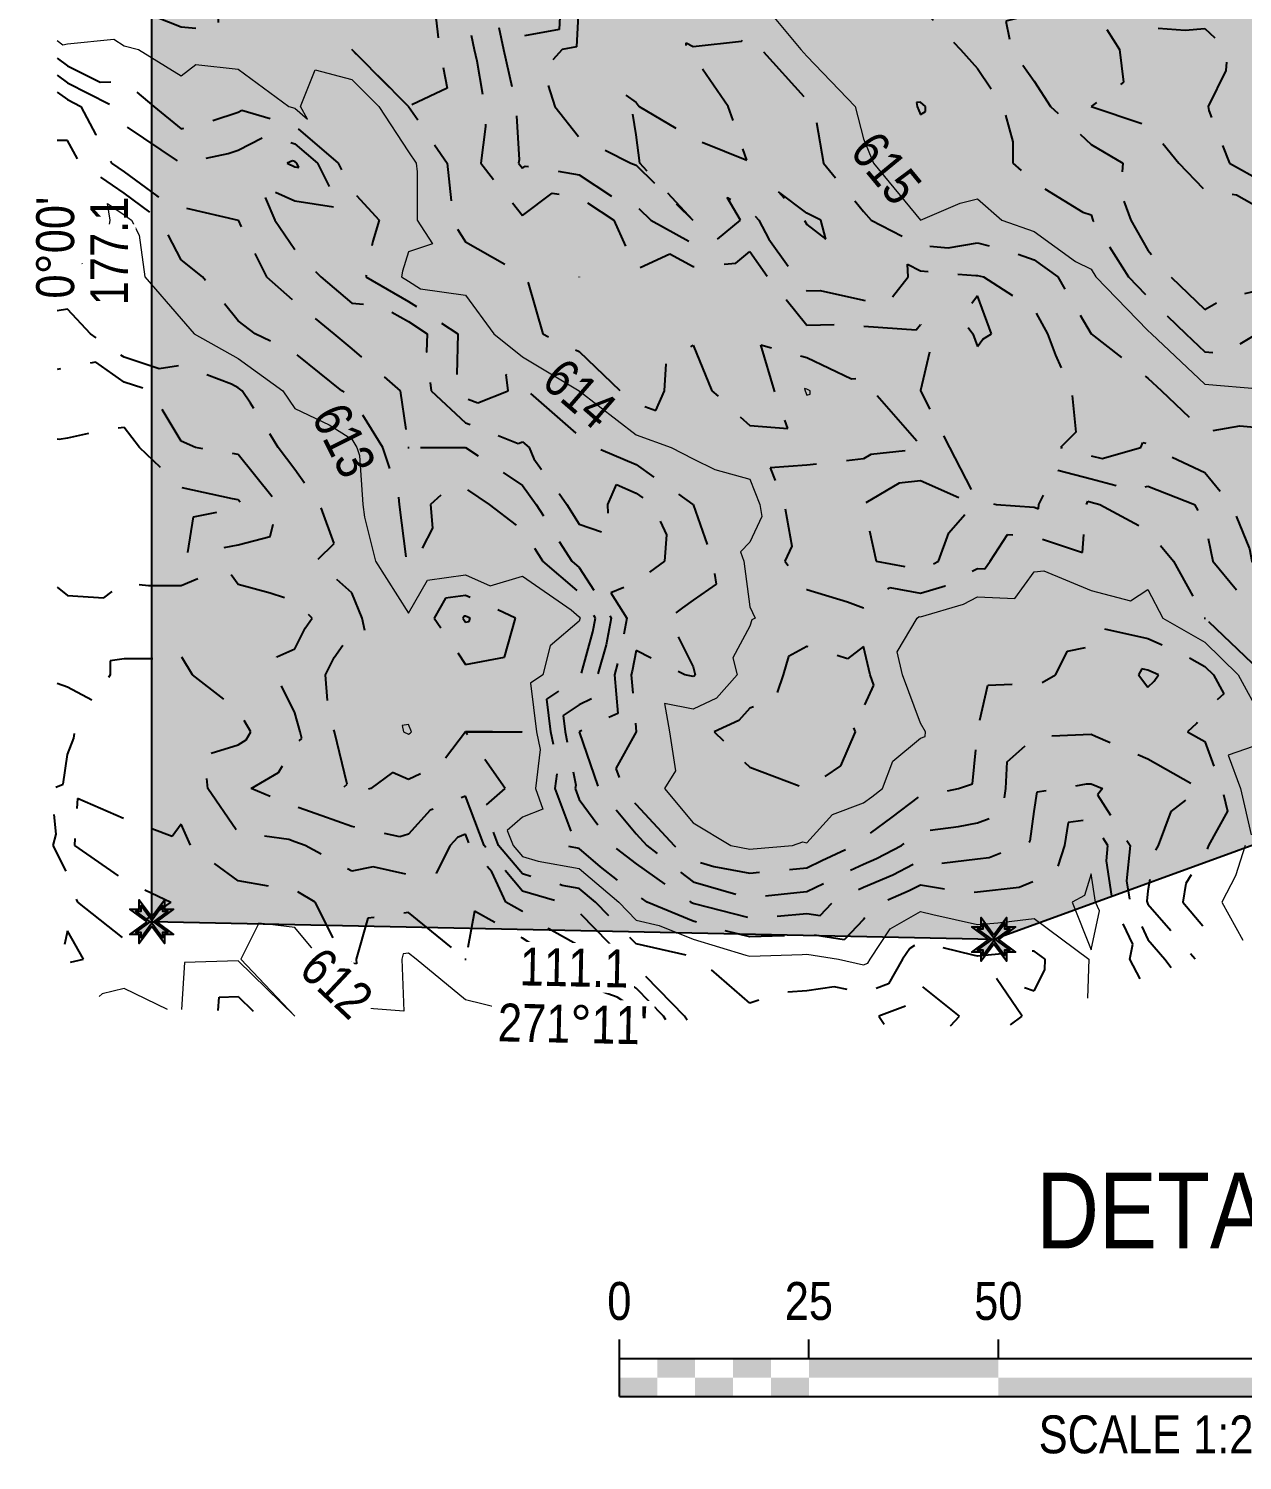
# Model space of a CAD drawing. Extents: x 402772 to 405140, y 6146205 to 6148369.
# Drawn here: x 404428.4 to 404748.5, y 6146317 to 6146694.8 of the extents above; entities that cross this region are included whole.
import ezdxf
from ezdxf.enums import TextEntityAlignment as Align

# ---------------------------------------------------------------- set-up
doc = ezdxf.new("R2010")
doc.units = 0
doc.header["$LTSCALE"] = 5
doc.linetypes.add('HIDDEN2', pattern=[4.7625, 3.175, -1.5875])
for name, color, linetype in [('C3D Contour Labels', 250, 'Continuous'), ('C3D Minor Contours', 252, 'Continuous'), ('Contour_Line_Intermediate', 254, 'Continuous'), ('DETAIL-T', 7, 'Continuous'), ('L-BD', 7, 'Continuous'), ('L-MON', 1, 'Continuous'), ('P-PROPOSED', 10, 'Continuous'), ('P-PROPOSED-H', 21, 'Continuous')]:
    doc.layers.add(name, color=color, linetype=linetype)
doc.styles.add('80', font='ARIALN.TTF', dxfattribs={"height": 10})
doc.styles.add('80CG', font='ARIALN.TTF', dxfattribs={"height": 10})
doc.styles.add('80L', font='ARIALN.TTF', dxfattribs={"height": 10})
doc.styles.get("Standard").update_dxf_attribs({"font": 'ARIALN.TTF'})

# ---------------------------------------------------------------- blocks, each defined once
blk = doc.blocks.new('TEMP')
h = blk.add_hatch(color=255)
h.dxf.hatch_style = 1
h.paths.add_polyline_path([(0, 0.251), (-0.666, 1.152), (-0.666, 0.666), (-1.152, 0.666), (-0.251, 0), (-1.152, -0.666), (-0.666, -0.666), (-0.666, -1.152), (0, -0.251), (0.666, -1.152), (0.666, -0.666), (1.152, -0.666), (0.251, 0), (1.152, 0.666), (0.666, 0.666), (0.666, 1.152)])
h.paths.add_polyline_path([(0.566, 0.849), (0.566, 0.566), (0.849, 0.566), (0.083, 0), (0.849, -0.566), (0.566, -0.566), (0.566, -0.849), (0, -0.083), (-0.566, -0.849), (-0.566, -0.566), (-0.849, -0.566), (-0.083, 0), (-0.849, 0.566), (-0.566, 0.566), (-0.566, 0.849), (0, 0.083)], flags=16)
h = blk.add_hatch(color=1)
h.dxf.hatch_style = 1
h.paths.add_polyline_path([(0, 0.083), (-0.566, 0.849), (-0.566, 0.566), (-0.849, 0.566), (-0.083, 0), (-0.849, -0.566), (-0.566, -0.566), (-0.566, -0.849), (0, -0.083), (0.566, -0.849), (0.566, -0.566), (0.849, -0.566), (0.083, 0), (0.849, 0.566), (0.566, 0.566), (0.566, 0.849)])
at = {"color": 1}
for p, q in [((-0.083, 0), (0.083, 0)), ((0, 0.083), (0, -0.083))]:
    blk.add_line(p, q, dxfattribs=at)
at = {"color": 255, "flags": 128}
blk.add_lwpolyline([(-0.251, 0), (-1.152, 0.666), (-0.666, 0.666), (-0.666, 1.152), (0, 0.251), (0.666, 1.152), (0.666, 0.666), (1.152, 0.666), (0.251, 0), (1.152, -0.666), (0.666, -0.666), (0.666, -1.152), (0, -0.251), (-0.666, -1.152), (-0.666, -0.666), (-1.152, -0.666)], close=True, dxfattribs=at)
at = {"color": 1, "flags": 128}
blk.add_lwpolyline([(-0.083, 0), (-0.849, 0.566), (-0.566, 0.566), (-0.566, 0.849), (0, 0.083), (0.566, 0.849), (0.566, 0.566), (0.849, 0.566), (0.083, 0), (0.849, -0.566), (0.566, -0.566), (0.566, -0.849), (0, -0.083), (-0.566, -0.849), (-0.566, -0.566), (-0.849, -0.566)], close=True, dxfattribs=at)
blk = doc.blocks.new('1')
at = {"color": 0}
for p, q in [((-219.62, -10.31), (-219.62, 4.69)), ((-169.62, -0.31), (-169.62, 4.69)), ((-119.62, -0.31), (-119.62, 4.69)), ((-19.62, -0.31), (-19.62, 4.69)), ((80.62, -10.31), (80.62, 4.69)), ((-219.62, -0.31), (80.62, -0.31)), ((-219.62, -10.31), (80.62, -10.31))]:
    blk.add_line(p, q, dxfattribs=at)
for points in [[(-209.62, -0.31), (-199.62, -0.31), (-209.62, -5.31), (-199.62, -5.31)], [(-189.62, -0.31), (-179.62, -0.31), (-189.62, -5.31), (-179.62, -5.31)], [(-169.62, -0.31), (-119.62, -0.31), (-169.62, -5.31), (-119.62, -5.31)], [(-19.62, -0.31), (80.62, -0.31), (-19.62, -5.31), (80.62, -5.31)], [(-219.62, -5.31), (-209.62, -5.31), (-219.62, -10.31), (-209.62, -10.31)], [(-199.62, -5.31), (-189.62, -5.31), (-199.62, -10.31), (-189.62, -10.31)], [(-179.62, -5.31), (-169.62, -5.31), (-179.62, -10.31), (-169.62, -10.31)], [(-119.62, -5.31), (-19.62, -5.31), (-119.62, -10.31), (-19.62, -10.31)]]:
    blk.add_solid(points, dxfattribs=at)
at = {"color": 0, "style": '80'}
blk.add_text('metres', height=10, dxfattribs=at).set_placement((92.62, 9.69), align=Align.CENTER)
at = {"color": 0, "char_height": 10, "attachment_point": 2, "style": '80'}
for s, insert in [('0', (-219.62, 19.9)), ('25', (-169.62, 19.9)), ('50', (-119.62, 19.9)), ('100', (-19.62, 19.9))]:
    blk.add_mtext(s, dxfattribs=dict(at, insert=insert))
at = {"color": 0, "char_height": 10, "style": '80'}
for s, insert, width, attachment_point in [('150', (67.08, 19.91), 18.6471, 3), ('SCALE 1:2,500', (-69.5, -15.31), 78.5038, 2)]:
    blk.add_mtext(s, dxfattribs=dict(at, insert=insert, width=width, attachment_point=attachment_point))

msp = doc.modelspace()

# ---------------------------------------------------------------- hatches: boundary and pattern name
at = {"layer": 'P-PROPOSED-H'}
h = msp.add_hatch(color=256, dxfattribs=at)
h.dxf.hatch_style = 1
h.paths.add_polyline_path([(404703.119, 6146910.116), (404746.345, 6146834.163), (404895.615, 6146629.799), (404937.995, 6146547.314), (404682.896, 6146454.483), (404460.831, 6146459.151), (404460.836, 6146813.127), (404497.822, 6146813.126)])

# ---------------------------------------------------------------- linework, layer by layer
at = {"layer": 'C3D Minor Contours', "color": 9, "linetype": 'Continuous', "lineweight": 15, "true_color": 0xbfbfbf, "flags": 128}
for points, elevation in [([(404624.578, 6146698.275), (404632.025, 6146689.275), (404633.578, 6146687.543), (404646.357, 6146674.275), (404648.578, 6146665.709), (404651.227, 6146659.275), (404663.578, 6146644.275), (404674.079, 6146648.775), (404678.578, 6146649.901), (404685.006, 6146644.275), (404693.578, 6146641.275), (404704.485, 6146633.368), (404708.578, 6146631.322), (404709.865, 6146629.275), (404723.578, 6146615.158), (404724.488, 6146614.275), (404738.578, 6146600.989), (404753.109, 6146599.744)], 1230), ([(404435.844, 6146691.718), (404437.327, 6146690.526), (404438.578, 6146690.776), (404450.85, 6146692.004), (404453.578, 6146690.31), (404457.331, 6146689.275), (404468.578, 6146682.353), (404472.492, 6146685.362), (404483.578, 6146684.081), (404496.998, 6146674.275), (404498.578, 6146673.806), (404501.914, 6146670.939), (404500.08, 6146674.275), (404503.935, 6146683.919), (404513.578, 6146681.38), (404520.683, 6146674.275), (404528.578, 6146662.274), (404530.605, 6146659.275), (404530.85, 6146657.003), (404530.85, 6146644.275), (404534.827, 6146638.026), (404528.578, 6146635.941), (404527, 6146630.853), (404526.704, 6146629.275), (404528.578, 6146628.204), (404531.735, 6146626.119), (404543.578, 6146624.503), (404551.078, 6146614.275), (404558.578, 6146608.193), (404573.578, 6146599.275), (404588.578, 6146587.609), (404597.811, 6146584.275), (404603.578, 6146581.276), (404609.346, 6146578.507), (404618.578, 6146575.943), (404621.188, 6146569.275), (404621.737, 6146566.117), (404618.578, 6146559.273), (404616.08, 6146556.774), (404616.958, 6146554.275), (404618.578, 6146542.279), (404619.944, 6146539.275), (404619.063, 6146538.791), (404618.578, 6146537.13), (404614.079, 6146528.775), (404615.245, 6146524.275), (404609.755, 6146518.098), (404603.578, 6146515.275), (404596.078, 6146516.775), (404597.402, 6146509.275), (404598.922, 6146498.931), (404596.078, 6146494.275), (404603.578, 6146485.274), (404613.575, 6146479.275), (404618.578, 6146478.317), (404619.445, 6146478.409), (404629.828, 6146479.275), (404632.578, 6146480.276), (404633.578, 6146479.99), (404640.397, 6146487.457), (404648.578, 6146490.524), (404650.722, 6146492.132), (404653.58, 6146494.275), (404656.306, 6146501.548), (404663.578, 6146507.607), (404664.83, 6146508.024), (404664.943, 6146509.275), (404663.578, 6146511.585), (404658.864, 6146524.275), (404657.467, 6146530.386), (404662.695, 6146539.275), (404663.193, 6146539.66), (404663.578, 6146539.588), (404674.949, 6146542.905), (404678.578, 6146544.901), (404688.447, 6146544.407), (404693.578, 6146551.46), (404696.08, 6146551.773), (404708.578, 6146546.534), (404719.012, 6146543.841), (404723.578, 6146546.775), (404727.467, 6146539.275), (404738.578, 6146532.892), (404747.383, 6146524.275), (404753.578, 6146512.875)], 1228), ([(404435.843, 6146633.296), (404438.578, 6146631.777), (404448.361, 6146634.493), (404449.83, 6146644.275), (404449.167, 6146648.686), (404453.578, 6146645.69), (404455.501, 6146644.275), (404457.525, 6146640.329), (404459.033, 6146629.275), (404468.578, 6146618.221), (404471.987, 6146614.275), (404483.578, 6146607.736), (404495.364, 6146599.275), (404498.578, 6146594.538), (404507.58, 6146590.273), (404513.578, 6146586.496), (404514.941, 6146584.275), (404515.646, 6146582.207), (404516.482, 6146569.275), (404516.911, 6146565.942), (404519.829, 6146554.275), (404528.578, 6146540.58), (404533.579, 6146549.275), (404543.578, 6146550.729), (404550.079, 6146547.775), (404558.578, 6146550.362), (404571.434, 6146541.42), (404573.578, 6146539.601), (404573.784, 6146539.275), (404573.751, 6146539.102), (404573.578, 6146538.485), (404565.864, 6146531.99), (404563.935, 6146524.275), (404560.721, 6146522.133), (404562.329, 6146509.275), (404563.266, 6146504.587), (404562, 6146494.275), (404563.995, 6146488.858), (404558.578, 6146486.775), (404554.599, 6146483.255), (404556.11, 6146479.275), (404558.578, 6146476.321), (404562.727, 6146475.126), (404573.578, 6146473.223), (404583.986, 6146464.275), (404588.578, 6146459.587), (404594.661, 6146458.193), (404603.578, 6146454.513), (404617.555, 6146450.299), (404618.578, 6146450.039), (404632.349, 6146450.504), (404633.578, 6146450.614), (404641.913, 6146449.275), (404648.578, 6146447.776), (404649.669, 6146448.185), (404650.292, 6146449.275), (404655.561, 6146457.292), (404663.578, 6146461.843), (404666.793, 6146461.061), (404678.578, 6146458.441), (404683.963, 6146458.89), (404693.578, 6146459.99), (404708.001, 6146449.275), (404707.606, 6146439.008)], 1226), ([(404753.578, 6146506.172), (404744.732, 6146503.122), (404748.014, 6146494.275), (404750.765, 6146482.088)], 1228), ([(404749.222, 6146479.275), (404746.627, 6146471.227), (404743.023, 6146464.275), (404748.581, 6146454.273)], 1228), ([(404561.634, 6146434.013), (404561.582, 6146434.275), (404558.578, 6146437.279), (404557.863, 6146434.99), (404543.578, 6146438.561), (404530.536, 6146449.275), (404528.578, 6146450.884), (404527.171, 6146450.683), (404526.777, 6146449.275), (404527.327, 6146435.526), (404513.578, 6146436.582), (404505.53, 6146449.275), (404498.578, 6146457.657), (404489.078, 6146458.776), (404484.329, 6146449.275), (404498.578, 6146434.275), (404483.578, 6146448.806), (404469.488, 6146448.365), (404468.687, 6146435.95)], 1224), ([(404464.948, 6146436.028), (404453.578, 6146441.516), (404447.744, 6146440.109), (404446.997, 6146439.44)], 1224)]:
    msp.add_lwpolyline(points, dxfattribs=dict(at, elevation=elevation))
for points, elevation in [([(404634.462, 6146599.275), (404633.578, 6146599.692), (404633.001, 6146599.853), (404633.173, 6146599.275), (404633.578, 6146598.12), (404634.517, 6146598.337), (404634.462, 6146599.275)], 1228), ([(404529.293, 6146509.275), (404528.578, 6146511.152), (404526.911, 6146510.943), (404527.213, 6146509.275), (404528.578, 6146508.674), (404528.984, 6146508.869), (404529.293, 6146509.275)], 1226), ([(404709.715, 6146464.275), (404708.578, 6146471.775), (404706.793, 6146466.06), (404703.578, 6146464.275), (404708.578, 6146451.778), (404710.784, 6146462.07), (404709.715, 6146464.275)], 1226)]:
    msp.add_lwpolyline(points, close=True, dxfattribs=dict(at, elevation=elevation))
at = {"layer": 'Contour_Line_Intermediate', "color": 254, "linetype": 'HIDDEN2', "true_color": 0xd9d9d9, "flags": 128}
for points, elevation in [([(404556.852, 6146864.231), (404558.578, 6146862.959), (404567.745, 6146863.442), (404573.578, 6146858.773), (404574.732, 6146855.428), (404588.578, 6146857.003), (404590.158, 6146855.855), (404591.822, 6146854.275), (404591.913, 6146850.941), (404588.578, 6146848.273), (404576.577, 6146851.276), (404579.106, 6146839.275), (404588.578, 6146835.446), (404598.484, 6146824.275), (404597.63, 6146815.224), (404594.953, 6146809.275), (404603.578, 6146795.473), (404606.302, 6146794.275), (404618.578, 6146780.778), (404619.33, 6146779.275), (404633.578, 6146769.447), (404646.534, 6146766.319), (404648.578, 6146765.524), (404652.038, 6146764.275), (404657.575, 6146755.279), (404661.27, 6146749.275), (404663.578, 6146748.164), (404664.516, 6146748.337), (404678.578, 6146747.133), (404682.743, 6146745.11), (404689.296, 6146749.275), (404678.578, 6146756.091), (404672.954, 6146764.275), (404675.475, 6146767.379), (404678.578, 6146767.49), (404681.579, 6146764.275), (404693.578, 6146750.427), (404694.515, 6146749.275), (404696.075, 6146746.779), (404702.056, 6146734.275), (404702.056, 6146725.797), (404703.022, 6146719.275), (404708.578, 6146713.917), (404715.876, 6146704.275), (404723.578, 6146695.082), (404733.406, 6146694.447), (404738.578, 6146694.831), (404744.578, 6146689.275), (404744.134, 6146683.719), (404739.414, 6146674.275), (404739.652, 6146673.201), (404745.1, 6146659.275), (404753.578, 6146654.519), (404765.049, 6146647.804), (404768.578, 6146646.04), (404775.836, 6146652.018), (404774.203, 6146659.275), (404775.151, 6146667.702), (404782.848, 6146674.275), (404782.897, 6146674.956), (404783.578, 6146675.131), (404793.284, 6146679.569), (404798.578, 6146682.216), (404806.293, 6146674.275), (404808.963, 6146663.891), (404811.225, 6146659.275), (404813.578, 6146644.277), (404813.579, 6146644.275), (404813.583, 6146644.271), (404823.96, 6146629.275), (404817.669, 6146625.185), (404819.106, 6146614.275), (404828.578, 6146599.876), (404841.436, 6146601.418), (404843.578, 6146605.275), (404853.576, 6146599.275), (404858.578, 6146598.392), (404859.461, 6146598.392), (404859.105, 6146599.275), (404858.846, 6146614.007), (404859.368, 6146614.275), (404858.578, 6146619.279), (404853.574, 6146619.279), (404843.578, 6146625.529), (404838.586, 6146629.275), (404842.469, 6146630.385), (404843.578, 6146631.416), (404856.438, 6146631.416), (404858.578, 6146639.271), (404860.156, 6146629.275), (404873.578, 6146621.99), (404879.121, 6146623.732), (404888.578, 6146627.868), (404894.883, 6146620.579), (404903.578, 6146620.579), (404908.949, 6146614.275), (404909.62, 6146608.233), (404907.061, 6146599.275), (404910.303, 6146592.551), (404911.519, 6146584.275), (404918.578, 6146580.582), (404923.477, 6146579.377), (404933.578, 6146577.01), (404945.652, 6146569.275), (404948.578, 6146555.945), (404949.652, 6146554.275), (404950.248, 6146552.605), (404959.293, 6146539.275), (404959.269, 6146538.595)], 1231.6), ([(404545.997, 6146859.103), (404545.852, 6146856.548), (404548.936, 6146854.275), (404552.954, 6146844.9), (404549.575, 6146839.275), (404558.578, 6146830.271), (404562.329, 6146835.524), (404573.578, 6146830.412), (404580.542, 6146832.311), (404588.578, 6146829.062), (404592.824, 6146824.275), (404592.457, 6146820.396), (404588.578, 6146811.776), (404584.828, 6146813.026), (404586.621, 6146809.275), (404586.077, 6146796.776), (404573.578, 6146795.639), (404561.079, 6146809.275), (404558.578, 6146819.279), (404553.121, 6146814.732), (404553.576, 6146809.275), (404558.578, 6146807.052), (404572.379, 6146794.275), (404573.578, 6146792.847), (404575.453, 6146792.4), (404588.578, 6146790.94), (404600.586, 6146782.268), (404603.578, 6146780.062), (404604.327, 6146779.275), (404608.57, 6146774.283), (404603.578, 6146771.78), (404602.58, 6146765.274), (404601.439, 6146764.275), (404594.204, 6146758.649), (404596.078, 6146749.275), (404603.578, 6146744.436), (404607.526, 6146745.327), (404611.913, 6146749.275), (404605.243, 6146762.61), (404618.578, 6146761.275), (404622.864, 6146749.275), (404633.578, 6146737.276), (404639.83, 6146734.275), (404648.578, 6146723.775), (404660.247, 6146722.607), (404657.327, 6146734.275), (404658.22, 6146739.633), (404663.578, 6146737.053), (404673.891, 6146738.962), (404678.578, 6146738.561), (404687.403, 6146734.275), (404690.116, 6146722.737), (404678.578, 6146726.38), (404668.936, 6146728.917), (404666.304, 6146719.275), (404678.578, 6146715.814), (404682.436, 6146715.418), (404693.578, 6146717.723), (404707.507, 6146704.275), (404708.578, 6146701.275), (404716.078, 6146689.275), (404717.151, 6146680.703), (404708.584, 6146674.275), (404723.578, 6146669.277), (404731.76, 6146659.275), (404738.578, 6146652.132), (404746.913, 6146650.94), (404753.578, 6146647.201), (404758.577, 6146644.275), (404768.578, 6146633.839), (404777.325, 6146629.275), (404783.578, 6146627.001), (404796.703, 6146614.275), (404798.578, 6146608.275), (404800.801, 6146612.052), (404813.578, 6146611.173), (404821.793, 6146599.275), (404828.578, 6146592.15), (404836.494, 6146591.359), (404843.578, 6146592.002), (404852.149, 6146590.704), (404858.578, 6146589.57), (404868.284, 6146589.57), (404864.368, 6146599.275), (404864.203, 6146608.65), (404873.578, 6146613.464), (404875.885, 6146611.968), (404876.305, 6146614.275), (404885.644, 6146617.21), (404888.578, 6146618.493), (404890.535, 6146616.231), (404903.578, 6146616.231), (404905.245, 6146614.275), (404905.453, 6146612.4), (404903.578, 6146605.837), (404897.746, 6146599.275), (404891.91, 6146587.607), (404896.076, 6146584.275), (404901.704, 6146582.4), (404903.578, 6146583.593), (404904.546, 6146583.308), (404918.578, 6146575.967), (404929.598, 6146573.255), (404933.578, 6146572.323), (404938.335, 6146569.275), (404939.673, 6146563.18), (404941.628, 6146554.275), (404948.578, 6146539.277), (404948.58, 6146539.275), (404948.58, 6146539.274), (404949.349, 6146527.322)], 1231.2), ([(404528.71, 6146850.936), (404533.193, 6146839.275), (404534.292, 6146833.562), (404537.483, 6146824.275), (404537.771, 6146815.083), (404528.578, 6146812.401), (404527.016, 6146810.838), (404525.452, 6146809.275), (404528.578, 6146798.559), (404531.578, 6146794.275), (404530.453, 6146792.4), (404537.579, 6146779.275), (404543.578, 6146770.526), (404550.819, 6146772.034), (404550.578, 6146779.275), (404548.577, 6146789.276), (404554.486, 6146794.275), (404555.578, 6146797.275), (404558.578, 6146795.942), (404560.379, 6146794.275), (404569.836, 6146783.017), (404572.698, 6146779.275), (404573.578, 6146778.395), (404581.579, 6146764.275), (404582.809, 6146755.044), (404573.578, 6146752.275), (404570.42, 6146752.433), (404572.641, 6146749.275), (404573.578, 6146747.911), (404588.213, 6146734.275), (404588.578, 6146733.278), (404593.57, 6146729.283), (404596.074, 6146734.275), (404602.217, 6146735.637), (404603.578, 6146734.758), (404615.421, 6146737.433), (404618.578, 6146740.274), (404623.796, 6146734.275), (404633.578, 6146721.776), (404635.829, 6146719.275), (404648.578, 6146713.608), (404656.306, 6146711.548), (404663.578, 6146711.334), (404673.221, 6146709.632), (404678.578, 6146708.122), (404691.008, 6146706.846), (404693.578, 6146707.377), (404696.792, 6146704.275), (404698.576, 6146699.277), (404693.578, 6146698.652), (404686.079, 6146696.775), (404687.578, 6146689.275), (404693.578, 6146680.941), (404697.864, 6146674.275), (404708.578, 6146664.276), (404716.913, 6146659.275), (404716.474, 6146651.379), (404719.079, 6146644.275), (404723.578, 6146636.334), (404729.577, 6146629.275), (404738.578, 6146620.703), (404744.034, 6146623.82), (404753.578, 6146625.941), (404765.244, 6146614.275), (404768.578, 6146611.371), (404776.081, 6146606.772), (404775.009, 6146614.275), (404777.865, 6146619.988), (404783.578, 6146617.911), (404787.328, 6146614.275), (404789.033, 6146608.82), (404788.077, 6146599.275), (404794.83, 6146588.024), (404796.273, 6146584.275), (404798.578, 6146582.276), (404799.435, 6146583.419), (404800.577, 6146584.275), (404806.356, 6146591.497), (404810.931, 6146599.275), (404811.912, 6146600.942), (404813.578, 6146600.827), (404814.65, 6146599.275), (404828.578, 6146584.65), (404832.325, 6146584.275), (404843.578, 6146582.824), (404849.201, 6146578.653), (404858.578, 6146575.047), (404860.606, 6146569.275), (404873.578, 6146560.219), (404884.245, 6146558.608), (404888.578, 6146564.537), (404891.794, 6146569.275), (404903.578, 6146576.775), (404914.223, 6146573.63), (404918.578, 6146571.352), (404927.018, 6146569.275), (404933.578, 6146557.609), (404934.31, 6146554.275), (404934.942, 6146552.912), (404933.578, 6146552.133), (404927.578, 6146545.275), (404929.487, 6146539.275), (404926.999, 6146530.855), (404925.426, 6146524.275), (404925.555, 6146518.321)], 1230.8), ([(404480.141, 6146836.118), (404483.578, 6146834.103), (404497.152, 6146824.275), (404498.578, 6146823.638), (404513.252, 6146809.275), (404513.578, 6146807.909), (404518.936, 6146794.275), (404528.578, 6146780.064), (404529.007, 6146779.275), (404529.942, 6146777.912), (404528.578, 6146771.784), (404527.952, 6146764.901), (404528.212, 6146764.275), (404528.578, 6146763.933), (404529.02, 6146763.833), (404543.578, 6146760.787), (404546.578, 6146761.275), (404558.578, 6146762.608), (404567.953, 6146749.275), (404573.578, 6146741.093), (404580.896, 6146734.275), (404585.116, 6146722.737), (404586.971, 6146719.275), (404588.578, 6146716.371), (404596.08, 6146711.774), (404603.578, 6146708.024), (404610.328, 6146712.525), (404618.578, 6146711.449), (404628.892, 6146704.275), (404633.578, 6146698.719), (404640.1, 6146697.754), (404641.911, 6146704.275), (404643.778, 6146709.075), (404648.578, 6146706.942), (404658.579, 6146704.275), (404663.578, 6146700.525), (404674.166, 6146689.275), (404678.578, 6146684.276), (404685.397, 6146674.275), (404687.954, 6146664.9), (404687.954, 6146659.275), (404693.578, 6146654.274), (404706.436, 6146646.417), (404708.578, 6146645.639), (404709.078, 6146644.275), (404709.732, 6146643.122), (404718.436, 6146629.275), (404723.578, 6146623.981), (404733.579, 6146614.275), (404738.578, 6146609.561), (404743.734, 6146609.119), (404752.329, 6146614.275), (404753.124, 6146614.729), (404753.578, 6146614.83), (404754.134, 6146614.275), (404768.578, 6146601.693), (404772.524, 6146599.275), (404773.935, 6146593.919), (404779.079, 6146584.275), (404781.179, 6146571.674), (404778.579, 6146569.275), (404783.578, 6146567.054), (404785.042, 6146567.812), (404798.578, 6146566.888), (404800.3, 6146567.553), (404803.83, 6146569.275), (404808.007, 6146574.847), (404813.578, 6146579.024), (404817.329, 6146580.524), (404828.578, 6146577.15), (404839.134, 6146573.719), (404843.578, 6146573.146), (404848.797, 6146569.275), (404858.576, 6146554.277), (404858.578, 6146554.275), (404858.578, 6146554.257), (404858.579, 6146554.275), (404858.597, 6146554.275), (404872.641, 6146555.213), (404873.578, 6146554.558), (404875.453, 6146554.275), (404888.578, 6146547.712), (404894.414, 6146554.275), (404900.245, 6146565.942), (404902.507, 6146569.275), (404903.578, 6146569.957), (404905.887, 6146569.275), (404911.085, 6146561.768), (404916.273, 6146554.275), (404918.578, 6146552.135), (404922.669, 6146539.275), (404921.736, 6146536.118), (404918.904, 6146524.275), (404918.912, 6146523.942), (404918.578, 6146523.698), (404908.161, 6146519.693), (404903.578, 6146513.963), (404902.198, 6146509.821)], 1230.4), ([(404443.045, 6146829.836), (404451.077, 6146824.275), (404453.578, 6146821.462), (404456.392, 6146821.462), (404468.578, 6146815.185), (404478.579, 6146814.275), (404483.578, 6146814.113), (404495.694, 6146812.16), (404498.578, 6146810.871), (404500.209, 6146809.275), (404500.721, 6146807.132), (404498.578, 6146806.391), (404488.417, 6146804.437), (404488.734, 6146794.275), (404498.578, 6146782.16), (404501.988, 6146779.275), (404513.578, 6146764.276), (404513.579, 6146764.275), (404528.578, 6146750.297), (404533.077, 6146749.275), (404543.578, 6146746.889), (404548.351, 6146744.502), (404558.576, 6146749.275), (404558.578, 6146749.275), (404558.578, 6146749.275), (404558.579, 6146749.275), (404558.579, 6146749.274), (404565.006, 6146734.275), (404573.578, 6146724.275), (404576.257, 6146719.275), (404579.578, 6146713.276), (404573.58, 6146704.275), (404573.58, 6146704.274), (404573.578, 6146704.269), (404572.886, 6146689.968), (404569.077, 6146689.275), (404564.106, 6146683.747), (404567.15, 6146674.275), (404573.578, 6146666.093), (404587.215, 6146659.275), (404588.578, 6146658.739), (404603.56, 6146644.293), (404589.578, 6146659.275), (404588.578, 6146666.766), (404587.422, 6146674.275), (404584.824, 6146678.03), (404588.578, 6146675.277), (404589.37, 6146674.275), (404603.578, 6146665.839), (404617.787, 6146660.066), (404612.888, 6146674.275), (404603.578, 6146687.777), (404601.706, 6146689.275), (404601.816, 6146691.037), (404603.578, 6146690.107), (404616.328, 6146691.525), (404618.578, 6146693.026), (404621.682, 6146689.275), (404633.578, 6146676.005), (404635.244, 6146674.275), (404635.827, 6146672.026), (404637.955, 6146659.275), (404648.578, 6146646.524), (404650.534, 6146644.275), (404663.578, 6146637.609), (404670.896, 6146636.958), (404678.578, 6146638.275), (404686.655, 6146636.198), (404693.578, 6146633.775), (404699.786, 6146629.275), (404708.578, 6146614.276), (404708.579, 6146614.275), (404723.578, 6146602.536), (404727.149, 6146599.275), (404738.578, 6146588.366), (404747.81, 6146590.043), (404753.578, 6146589.447), (404758.751, 6146584.275), (404757.15, 6146580.704), (404753.578, 6146570.639), (404751.436, 6146571.417), (404753.194, 6146569.275), (404753.578, 6146568.338), (404763.805, 6146554.275), (404766.813, 6146541.041), (404767.846, 6146539.275), (404768.578, 6146538.608), (404769.114, 6146538.739), (404769.546, 6146539.275), (404771.495, 6146551.358), (404783.578, 6146548.732), (404791.078, 6146546.776), (404798.578, 6146552.024), (404799.579, 6146553.275), (404801.226, 6146554.275), (404810.135, 6146557.718), (404813.578, 6146559.398), (404824.08, 6146554.275), (404828.578, 6146549.776), (404837.328, 6146539.275), (404843.578, 6146527.734), (404850.002, 6146524.275), (404852.575, 6146515.279), (404856.813, 6146509.275), (404858.578, 6146508.307), (404860.344, 6146507.51), (404860.158, 6146509.275), (404861.437, 6146521.416), (404873.578, 6146517.775), (404885.767, 6146512.086), (404888.578, 6146513.773), (404889.984, 6146510.68), (404889.515, 6146509.275), (404889.255, 6146505.112)], 1229.6), ([(404437.059, 6146820.495), (404438.578, 6146817.456), (404445.504, 6146809.275), (404453.578, 6146803.099), (404459.754, 6146803.099), (404468.578, 6146803.099), (404476.473, 6146794.275), (404472.632, 6146790.221), (404468.578, 6146788.506), (404459.347, 6146788.506), (404459.69, 6146779.275), (404461.078, 6146771.775), (404466.04, 6146764.275), (404468.578, 6146755.589), (404477.264, 6146755.589), (404483.578, 6146753.274), (404493.578, 6146754.275), (404498.578, 6146758.443), (404512.33, 6146749.275), (404513.578, 6146746.779), (404516.357, 6146734.275), (404528.578, 6146729.561), (404535.179, 6146727.675), (404537.04, 6146734.275), (404536.079, 6146741.775), (404543.578, 6146740.071), (404555.168, 6146734.275), (404558.578, 6146724.898), (404562.039, 6146719.275), (404560.535, 6146717.319), (404568.74, 6146704.275), (404568.27, 6146694.583), (404558.578, 6146692.82), (404552.289, 6146695.565), (404553.579, 6146689.275), (404556.578, 6146676.276), (404556.911, 6146674.275), (404557.696, 6146660.157), (404557.579, 6146659.275), (404558.578, 6146658.025), (404559.293, 6146658.561), (404573.578, 6146656.275), (404582.404, 6146650.45), (404588.578, 6146648.024), (404592.466, 6146644.275), (404603.578, 6146638.153), (404609.239, 6146638.615), (404616.078, 6146644.275), (404612.577, 6146650.277), (404618.578, 6146646.884), (404620.979, 6146644.275), (404623.579, 6146639.275), (404630.652, 6146629.275), (404633.578, 6146625.639), (404637.108, 6146625.746), (404648.578, 6146623.138), (404655.164, 6146622.689), (404660.317, 6146629.275), (404660.169, 6146632.685), (404663.578, 6146630.942), (404678.213, 6146629.64), (404678.578, 6146629.703), (404680.241, 6146629.275), (404693.578, 6146620.705), (404697.041, 6146614.275), (404699.204, 6146608.649), (404703.406, 6146599.275), (404704.541, 6146588.312), (404700.504, 6146584.275), (404708.578, 6146582.133), (404711.494, 6146581.359), (404721.707, 6146584.275), (404722.218, 6146585.635), (404723.578, 6146585.21), (404724.576, 6146584.275), (404738.578, 6146577.713), (404745.502, 6146569.275), (404750.317, 6146557.537), (404750.991, 6146554.275), (404753.578, 6146551.149), (404760.53, 6146539.275), (404768.578, 6146531.942), (404774.471, 6146533.382), (404779.224, 6146539.275), (404779.829, 6146543.025), (404783.578, 6146542.21), (404794.828, 6146539.275), (404798.578, 6146538.337), (404799.985, 6146537.869), (404800.379, 6146539.275), (404806.245, 6146546.608), (404813.578, 6146551.062), (404825.365, 6146539.275), (404828.578, 6146531.778), (404832.492, 6146524.275), (404836.76, 6146516.094), (404835.243, 6146509.275), (404843.578, 6146506.496), (404848.938, 6146503.916), (404858.578, 6146498.629), (404864.318, 6146496.037)], 1229.2), ([(404435.845, 6146776.698), (404438.578, 6146775.526), (404441.138, 6146776.715), (404453.578, 6146776.136), (404461.424, 6146764.275), (404464.665, 6146753.189), (404455.72, 6146749.275), (404456.078, 6146746.776), (404464.524, 6146734.275), (404468.578, 6146729.102), (404476.721, 6146719.275), (404483.578, 6146714.168), (404487.578, 6146715.275), (404489.432, 6146719.275), (404490.766, 6146727.087), (404497.954, 6146734.275), (404497.426, 6146735.427), (404498.578, 6146735.773), (404499.515, 6146734.275), (404513.578, 6146726.239), (404518.811, 6146729.043), (404528.578, 6146725.275), (404541.179, 6146721.675), (404543.578, 6146730.185), (404548.378, 6146719.275), (404558.578, 6146712.737), (404563.901, 6146704.275), (404563.655, 6146699.198), (404558.578, 6146698.275), (404544.827, 6146704.275), (404543.578, 6146707.273), (404542.579, 6146705.274), (404542.722, 6146704.275), (404543.578, 6146700.526), (404545.885, 6146689.275), (404546.577, 6146686.276), (404548.577, 6146674.275), (404548.872, 6146668.982), (404547.578, 6146659.275), (404558.578, 6146645.525), (404566.436, 6146651.418), (404573.578, 6146650.275), (404582.668, 6146644.275), (404588.578, 6146631.274), (404597.443, 6146635.411), (404603.578, 6146632.03), (404614.899, 6146632.954), (404618.578, 6146635.999), (404623.334, 6146629.275), (404633.578, 6146616.549), (404645.932, 6146616.921), (404648.578, 6146616.32), (404662.481, 6146615.373), (404663.578, 6146616.776), (404665.379, 6146614.275), (404666.391, 6146611.463), (404663.578, 6146599.287), (404663.572, 6146599.281), (404663.577, 6146599.275), (404663.578, 6146599.273), (404671.262, 6146584.275), (404678.578, 6146569.988), (404683.576, 6146569.275), (404693.578, 6146568.506), (404694.731, 6146568.122), (404694.827, 6146569.275), (404699.411, 6146578.442), (404708.578, 6146576.01), (404719.828, 6146573.025), (404723.578, 6146574.096), (404735.853, 6146569.275), (404738.578, 6146564.279), (404740.648, 6146554.275), (404750.586, 6146542.268), (404752.866, 6146539.275), (404753.578, 6146538.595), (404757.32, 6146535.533), (404768.578, 6146525.275), (404779.829, 6146528.025), (404783.578, 6146532.674), (404788.162, 6146534.691), (404798.578, 6146532.087), (404809.36, 6146528.494), (404812.379, 6146539.275), (404812.912, 6146539.942), (404813.578, 6146540.346), (404814.65, 6146539.275), (404815.453, 6146537.4), (404819.449, 6146524.275), (404818.979, 6146518.875), (404817.668, 6146509.275), (404828.578, 6146500.999), (404841.912, 6146495.941), (404843.578, 6146495.386), (404845.885, 6146494.275), (404844.65, 6146493.204), (404843.629, 6146488.508)], 1228.8), ([(404435.845, 6146765.213), (404437.641, 6146765.213), (404438.578, 6146764.811), (404448.456, 6146769.397), (404453.578, 6146769.159), (404456.809, 6146764.275), (404458.143, 6146759.71), (404453.578, 6146757.713), (404439.368, 6146763.486), (404440.079, 6146749.275), (404453.578, 6146738.475), (404456.416, 6146734.275), (404466.7, 6146721.154), (404467.977, 6146719.275), (404461.579, 6146711.275), (404453.578, 6146707.663), (404450.078, 6146707.775), (404447.743, 6146704.275), (404453.578, 6146700.654), (404458.579, 6146699.274), (404468.578, 6146695.276), (404478.423, 6146694.431), (404478.423, 6146704.275), (404469.831, 6146718.022), (404483.578, 6146707.785), (404492.579, 6146710.275), (404496.75, 6146719.275), (404497.017, 6146720.837), (404498.578, 6146722.399), (404504.826, 6146719.275), (404513.578, 6146714.502), (404518.83, 6146714.024), (404520.579, 6146719.275), (404525.787, 6146722.066), (404528.578, 6146720.989), (404534.578, 6146719.275), (404532.579, 6146715.275), (404534.15, 6146704.275), (404535.8, 6146697.054), (404536.803, 6146689.275), (404538.777, 6146679.077), (404528.578, 6146674.276), (404513.579, 6146689.275), (404513.578, 6146689.276), (404513.578, 6146689.276), (404513.577, 6146689.275), (404513.578, 6146689.275), (404528.578, 6146674.275), (404528.578, 6146674.274), (404538.713, 6146659.275), (404539.941, 6146647.913), (404539.941, 6146644.275), (404543.578, 6146638.559), (404556.913, 6146630.941), (404558.578, 6146630.064), (404559.292, 6146629.275), (404560.078, 6146627.775), (404563.935, 6146614.275), (404573.578, 6146609.621), (404584.292, 6146599.275), (404588.578, 6146595.941), (404593.797, 6146594.057), (404596.08, 6146599.275), (404596.518, 6146606.335), (404603.578, 6146611.279), (404608.579, 6146599.275), (404618.578, 6146590.046), (404628.578, 6146589.276), (404625.064, 6146599.275), (404621.463, 6146611.391), (404633.578, 6146608.026), (404645.418, 6146602.435), (404648.578, 6146602.61), (404651.08, 6146599.275), (404663.578, 6146584.989), (404663.944, 6146584.275), (404664.328, 6146583.525), (404663.578, 6146583.858), (404650.453, 6146582.401), (404648.578, 6146581.277), (404637.864, 6146579.99), (404633.578, 6146579.66), (404623.936, 6146578.917), (404627.709, 6146569.275), (404629.632, 6146558.222), (404627.81, 6146554.275), (404633.578, 6146546.776), (404644.29, 6146543.563), (404648.578, 6146542.004), (404655.501, 6146547.352), (404663.578, 6146545.838), (404670.11, 6146547.743), (404678.578, 6146552.4), (404680.552, 6146552.301), (404681.988, 6146554.275), (404686.496, 6146561.357), (404693.578, 6146560.813), (404706.269, 6146556.584), (404707.328, 6146569.275), (404707.745, 6146570.109), (404708.578, 6146569.888), (404710.887, 6146569.275), (404723.578, 6146562.4), (404730.303, 6146554.275), (404738.577, 6146539.276), (404738.578, 6146539.275), (404738.578, 6146539.275), (404738.597, 6146539.257), (404753.578, 6146524.957), (404754.412, 6146524.275), (404768.578, 6146516.775), (404781.999, 6146510.855), (404783.578, 6146513.026), (404785.246, 6146509.275), (404798.578, 6146500.999), (404810.008, 6146497.845), (404813.578, 6146498.22), (404819.826, 6146494.275), (404821.911, 6146485.943), (404821.911, 6146480.605)], 1228.4), ([(404435.844, 6146687.021), (404438.578, 6146685.021), (404447.214, 6146680.64), (404453.578, 6146680.839), (404461.357, 6146674.275), (404468.578, 6146668.367), (404473.454, 6146669.4), (404483.578, 6146672.774), (404484.579, 6146673.275), (404498.578, 6146669.118), (404510.033, 6146659.275), (404513.578, 6146652.054), (404520.82, 6146644.275), (404519.106, 6146638.748), (404517.33, 6146629.275), (404528.578, 6146622.847), (404541.552, 6146614.275), (404541.211, 6146601.643), (404541.486, 6146599.275), (404543.578, 6146597.319), (404546.792, 6146596.061), (404554.832, 6146599.275), (404554.296, 6146603.558), (404558.578, 6146600.085), (404559.94, 6146599.275), (404573.578, 6146587.275), (404577.991, 6146584.275), (404588.578, 6146579.775), (404603.577, 6146569.277), (404603.578, 6146569.276), (404603.58, 6146569.275), (404603.579, 6146569.274), (404608.849, 6146554.275), (404609.673, 6146548.181), (404603.578, 6146544.011), (404600.851, 6146542.002), (404597.152, 6146539.275), (404603.578, 6146526.422), (404604.135, 6146524.275), (404603.873, 6146523.98), (404603.578, 6146523.846), (404601.431, 6146524.275), (404588.578, 6146530.701), (404587.544, 6146525.309), (404587.255, 6146524.275), (404588.578, 6146509.278), (404588.579, 6146509.275), (404588.579, 6146509.274), (404588.578, 6146509.273), (404583.257, 6146499.596), (404585.068, 6146494.275), (404588.578, 6146490.045), (404598.578, 6146479.275), (404603.578, 6146475.313), (404609.105, 6146473.749), (404618.578, 6146471.934), (404625.214, 6146472.64), (404633.578, 6146473.338), (404637.537, 6146475.317), (404645.97, 6146479.275), (404647.215, 6146480.638), (404648.578, 6146481.15), (404656.079, 6146486.775), (404663.578, 6146492.399), (404665.246, 6146492.608), (404673.586, 6146494.275), (404677.33, 6146495.523), (404678.578, 6146509.275), (404678.576, 6146509.277), (404678.578, 6146509.28), (404681.307, 6146521.546), (404693.578, 6146522.131), (404695.625, 6146522.229), (404699.205, 6146524.275), (404702.328, 6146530.525), (404708.578, 6146531.777), (404711.256, 6146536.598), (404723.578, 6146533.858), (404733.327, 6146529.526), (404738.578, 6146526.51), (404740.862, 6146524.275), (404743.579, 6146519.274), (404738.578, 6146514.731), (404736.355, 6146511.499), (404733.96, 6146509.275), (404738.578, 6146506.665), (404743.176, 6146494.275), (404744.516, 6146488.338), (404739.545, 6146479.275), (404739.309, 6146478.544), (404738.578, 6146477.135), (404733.579, 6146469.275), (404732.773, 6146464.275), (404738.578, 6146457.353), (404742.454, 6146451.69)], 1227.6), ([(404435.844, 6146682.543), (404438.578, 6146680.544), (404450.932, 6146674.275), (404453.578, 6146669.277), (404468.572, 6146659.281), (404468.578, 6146659.276), (404480.954, 6146661.899), (404483.578, 6146662.774), (404491.245, 6146666.608), (404498.578, 6146664.431), (404504.578, 6146659.275), (404510.365, 6146647.488), (404498.578, 6146649.276), (404489.41, 6146653.444), (404493.255, 6146644.275), (404498.578, 6146636.417), (404505.397, 6146629.275), (404513.578, 6146622.352), (404521.077, 6146621.777), (404528.578, 6146617.49), (404533.444, 6146614.275), (404533.316, 6146609.538), (404534.509, 6146599.275), (404543.578, 6146590.797), (404557.508, 6146585.346), (404558.578, 6146585.774), (404560.342, 6146584.275), (404561.577, 6146581.277), (404570.335, 6146569.275), (404573.578, 6146564.058), (404581.58, 6146561.274), (404581.079, 6146569.275), (404583.362, 6146574.492), (404588.578, 6146572.275), (404592.864, 6146569.275), (404596.578, 6146561.275), (404596.078, 6146554.275), (404591.759, 6146551.094), (404588.578, 6146548.749), (404581.912, 6146545.941), (404586.113, 6146539.275), (404584.096, 6146528.758), (404582.843, 6146524.275), (404583.74, 6146514.114), (404573.58, 6146509.275), (404573.58, 6146509.274), (404578.685, 6146494.275), (404588.578, 6146482.352), (404591.435, 6146479.275), (404603.578, 6146469.653), (404616.999, 6146465.854), (404618.578, 6146465.552), (404630.983, 6146466.871), (404633.578, 6146467.087), (404641.704, 6146471.15), (404648.578, 6146474.377), (404652.007, 6146475.846), (404658.579, 6146479.275), (404661.436, 6146481.417), (404663.578, 6146483.024), (404673.578, 6146484.275), (404678.578, 6146485.275), (404685.164, 6146487.689), (404686.079, 6146494.275), (404686.473, 6146501.381), (404693.578, 6146507.776), (404694.828, 6146508.025), (404708.578, 6146508.624), (404709.73, 6146508.123), (404723.578, 6146502.101), (404737.426, 6146494.275), (404729.578, 6146488.275), (404726.305, 6146479.275), (404725.245, 6146477.608), (404723.578, 6146467.271), (404723.311, 6146464.543), (404723.351, 6146464.275), (404723.578, 6146463.807), (404736.068, 6146449.366)], 1227.2), ([(404435.844, 6146678.066), (404438.578, 6146676.066), (404442.108, 6146674.275), (404446.079, 6146666.775), (404450.246, 6146659.275), (404453.578, 6146657.011), (404462.151, 6146650.703), (404468.578, 6146647.736), (404483.572, 6146644.275), (404483.578, 6146644.271), (404491.079, 6146629.275), (404498.578, 6146622.753), (404508.84, 6146614.275), (404513.578, 6146610.361), (404526.329, 6146599.275), (404528.576, 6146584.277), (404528.578, 6146584.275), (404528.578, 6146584.273), (404528.58, 6146584.274), (404543.578, 6146584.274), (404543.582, 6146584.271), (404558.578, 6146574.275), (404562.227, 6146569.275), (404568.22, 6146559.633), (404571.655, 6146554.275), (404573.578, 6146552.644), (404582.003, 6146539.275), (404580.648, 6146532.206), (404578.432, 6146524.275), (404578.901, 6146518.952), (404573.578, 6146516.417), (404569.293, 6146513.561), (404569.829, 6146509.275), (404572.641, 6146495.213), (404572.526, 6146494.275), (404573.578, 6146491.418), (404582.371, 6146479.275), (404588.578, 6146474.409), (404603.003, 6146464.275), (404603.578, 6146464.038), (404603.918, 6146463.935), (404618.578, 6146460.208), (404622.513, 6146460.341), (404633.578, 6146461.328), (404637.089, 6146460.764), (404640.454, 6146464.275), (404645.87, 6146466.983), (404648.578, 6146468.254), (404656.293, 6146471.561), (404663.578, 6146475.362), (404668.316, 6146474.538), (404678.578, 6146475.746), (404681.735, 6146476.118), (404689.486, 6146479.275), (404692.481, 6146480.373), (404693.578, 6146488.279), (404694.389, 6146493.465), (404701.076, 6146494.275), (404707.329, 6146495.525), (404708.578, 6146495.579), (404711.578, 6146494.275), (404710.245, 6146492.609), (404718.873, 6146479.275), (404717.954, 6146469.9), (404718.806, 6146464.275), (404723.578, 6146454.432), (404728.039, 6146449.275), (404729.671, 6146447.038)], 1226.8), ([(404721.541, 6146444.079), (404718.758, 6146449.275), (404719.608, 6146453.245), (404714.26, 6146464.275), (404712.597, 6146475.257), (404712.99, 6146479.275), (404708.578, 6146486.093), (404702.497, 6146485.357), (404701.547, 6146479.275), (404699.65, 6146473.204), (404693.578, 6146469.832), (404689.63, 6146468.223), (404678.578, 6146466.922), (404676.211, 6146466.643), (404663.578, 6146468.84), (404660.578, 6146467.275), (404653.579, 6146464.275), (404650.389, 6146462.464), (404648.578, 6146459.709), (404643.472, 6146454.382), (404633.578, 6146455.971), (404627.431, 6146455.422), (404618.578, 6146455.123), (404610.737, 6146457.117), (404603.578, 6146459.275), (404591.462, 6146464.275), (404588.578, 6146466.301), (404579.203, 6146473.651), (404573.578, 6146478.486), (404569.08, 6146479.275), (404572.329, 6146480.524), (404567.263, 6146494.275), (404567.953, 6146499.9), (404566.079, 6146509.275), (404565.007, 6146517.847), (404573.578, 6146523.561), (404574.062, 6146523.791), (404574.02, 6146524.275), (404577.199, 6146535.654), (404577.894, 6146539.275), (404573.578, 6146546.123), (404563.963, 6146554.275), (404558.578, 6146562.675), (404549.894, 6146569.275), (404543.578, 6146573.561), (404539.293, 6146573.561), (404534.347, 6146569.275), (404534.829, 6146563.025), (404530.457, 6146554.275), (404528.817, 6146554.036), (404528.578, 6146553.622), (404528.161, 6146554.275), (404528.022, 6146554.832), (404526.159, 6146569.275), (404525.992, 6146571.861), (404521.759, 6146584.275), (404513.578, 6146597.609), (404510.933, 6146599.275), (404498.578, 6146609.274), (404488.079, 6146614.275), (404483.578, 6146617.738), (404474.203, 6146629.275), (404468.578, 6146633.774), (404463.193, 6146644.275), (404453.578, 6146651.351), (404441.912, 6146659.275), (404438.578, 6146665.275), (404435.844, 6146665.275)], 1226.4), ([(404687.322, 6146431.921), (404690.418, 6146434.275), (404683.571, 6146444.282), (404693.578, 6146440.944), (404696.356, 6146446.498), (404696.463, 6146449.275), (404693.578, 6146451.418), (404691.655, 6146451.198), (404678.578, 6146450.107), (404677.508, 6146450.345), (404663.578, 6146453.734), (404660.734, 6146452.12), (404658.864, 6146449.275), (404655.123, 6146442.73), (404648.578, 6146440.275), (404640.837, 6146442.016), (404633.578, 6146440.942), (404627.371, 6146440.483), (404618.578, 6146437.685), (404605.156, 6146449.275), (404603.578, 6146449.751), (404602.769, 6146450.085), (404588.578, 6146453.338), (404577.864, 6146464.275), (404573.578, 6146467.96), (404569.11, 6146468.744), (404558.578, 6146471.775), (404552.312, 6146479.275), (404548.476, 6146489.377), (404554.013, 6146494.275), (404543.581, 6146509.272), (404558.578, 6146509.272), (404558.579, 6146509.275), (404558.579, 6146509.275), (404558.578, 6146509.277), (404558.575, 6146509.279), (404543.578, 6146509.279), (404543.577, 6146509.276), (404543.578, 6146509.275), (404537.092, 6146500.761), (404528.578, 6146496.674), (404524.294, 6146498.559), (404518.58, 6146494.275), (404514.733, 6146493.121), (404513.578, 6146493.366), (404511.077, 6146494.275), (404512.378, 6146495.476), (404509.032, 6146509.275), (404507.328, 6146515.525), (404506.657, 6146524.275), (404508.963, 6146528.89), (404513.578, 6146535.525), (404517.107, 6146535.746), (404516.305, 6146539.275), (404513.578, 6146545.943), (404504.203, 6146554.275), (404508.892, 6146558.961), (404505.178, 6146569.275), (404498.578, 6146578.442), (404494.204, 6146584.275), (404486.908, 6146595.945), (404484.648, 6146599.275), (404483.578, 6146600.043), (404481.816, 6146601.037), (404468.578, 6146605.942), (404462.772, 6146605.082), (404453.578, 6146608.079), (404444.673, 6146614.275), (404438.578, 6146620.776), (404435.843, 6146620.32)], 1225.6), ([(404602.01, 6146433.172), (404601.356, 6146434.275), (404588.578, 6146447.294), (404585.579, 6146449.275), (404573.578, 6146461.629), (404568.844, 6146464.275), (404558.578, 6146467.23), (404548.515, 6146479.275), (404543.578, 6146492.274), (404534.293, 6146488.56), (404528.578, 6146482.275), (404526.271, 6146481.583), (404513.578, 6146484.275), (404505.721, 6146487.132), (404498.578, 6146489.587), (404487.039, 6146494.275), (404494.293, 6146498.561), (404498.578, 6146505.815), (404500.378, 6146507.476), (404499.942, 6146509.275), (404498.578, 6146514.276), (404493.58, 6146524.275), (404493.844, 6146529.01), (404498.578, 6146531.198), (404501.27, 6146536.584), (404503.142, 6146539.275), (404498.578, 6146543.648), (404492.018, 6146545.836), (404483.578, 6146548.139), (404479.36, 6146554.275), (404479.93, 6146557.924), (404483.578, 6146558.63), (404492.039, 6146560.814), (404494.223, 6146569.275), (404483.578, 6146582.475), (404472.32, 6146584.275), (404468.578, 6146585.938), (404460.577, 6146599.275), (404453.578, 6146601.557), (404446.079, 6146606.774), (404438.578, 6146605.527), (404435.843, 6146604.842)], 1225.2), ([(404435.842, 6146547.465), (404438.578, 6146545.276), (404448.22, 6146544.633), (404453.578, 6146548.65), (404460.007, 6146547.846), (404468.578, 6146547.846), (404473.08, 6146549.773), (404469.985, 6146554.275), (404471.821, 6146566.032), (404483.578, 6146568.308), (404484.347, 6146568.506), (404484.546, 6146569.275), (404483.578, 6146570.475), (404482.15, 6146570.703), (404468.578, 6146573.719), (404457.616, 6146584.275), (404453.578, 6146589.523), (404448.806, 6146589.047), (404438.578, 6146586.776), (404436.435, 6146586.418), (404435.843, 6146586.492)], 1224.8), ([(404596.385, 6146433.289), (404595.8, 6146434.275), (404588.578, 6146441.634), (404577.007, 6146449.275), (404573.578, 6146452.805), (404565.577, 6146457.276), (404558.578, 6146461.834), (404554.205, 6146464.275), (404550.501, 6146472.352), (404544.717, 6146479.275), (404543.578, 6146482.274), (404541.436, 6146481.417), (404539.489, 6146479.275), (404535.851, 6146472.003), (404528.578, 6146471.533), (404519.203, 6146473.65), (404513.578, 6146472.526), (404501.305, 6146479.275), (404498.578, 6146480.212), (404497, 6146480.854), (404483.578, 6146482.685), (404475.609, 6146494.275), (404474.784, 6146503.069), (404483.578, 6146505.865), (404485.722, 6146507.131), (404486.989, 6146509.275), (404483.578, 6146515.047), (404471.578, 6146524.275), (404468.578, 6146529.274), (404464.294, 6146528.559), (404453.578, 6146528.559), (404449.83, 6146528.023), (404449.83, 6146524.275), (404445.504, 6146517.35), (404438.578, 6146521.06), (404435.842, 6146522.038)], 1224.8), ([(404590.76, 6146433.406), (404590.245, 6146434.275), (404588.578, 6146435.973), (404583.579, 6146439.274), (404573.578, 6146442.847), (404567.15, 6146449.275), (404558.578, 6146454.857), (404545.945, 6146461.908), (404543.58, 6146449.275), (404543.579, 6146449.274), (404543.578, 6146449.274), (404543.578, 6146449.275), (404528.578, 6146461.597), (404517.796, 6146460.057), (404514.777, 6146449.275), (404514.827, 6146448.027), (404513.578, 6146448.123), (404512.848, 6146449.275), (404509.296, 6146453.558), (404503.935, 6146464.275), (404498.578, 6146467.535), (404494.829, 6146468.024), (404483.578, 6146469.901), (404471.08, 6146479.275), (404468.578, 6146484.902), (404466.209, 6146481.645), (404453.578, 6146486.275), (404441.224, 6146491.629), (404440.451, 6146479.275), (404453.578, 6146470.144), (404465.85, 6146464.275), (404458.578, 6146459.276), (404453.578, 6146454.631), (404441.307, 6146464.275), (404438.578, 6146471.782), (404434.832, 6146479.275), (404435.582, 6146482.271), (404434.49, 6146494.275), (404437.425, 6146495.428), (404438.578, 6146503.271), (404440.246, 6146507.608), (404440.579, 6146509.275), (404438.578, 6146510.347), (404436.911, 6146510.942), (404435.842, 6146511.642)], 1224.4), ([(404671.499, 6146431.724), (404673.89, 6146434.275), (404663.578, 6146442.525), (404660.578, 6146437.275), (404652.579, 6146434.275), (404654.038, 6146432.088)], 1225.2), ([(404478.351, 6146435.748), (404478.579, 6146439.275), (404483.578, 6146439.431), (404487.578, 6146435.556)], 1223.6)]:
    msp.add_lwpolyline(points, dxfattribs=dict(at, elevation=elevation))
for points, elevation in [([(404664.944, 6146672.909), (404664.944, 6146674.275), (404663.578, 6146675.431), (404662.505, 6146675.349), (404662.694, 6146674.275), (404663.578, 6146672.128), (404664.944, 6146672.909)], 1230.4), ([(404499.124, 6146659.275), (404498.578, 6146659.744), (404497.912, 6146659.942), (404496.579, 6146659.275), (404498.578, 6146658.366), (404499.65, 6146658.204), (404499.124, 6146659.275)], 1226.8), ([(404637.33, 6146644.275), (404633.578, 6146646.149), (404626.088, 6146651.766), (404632.979, 6146644.275), (404633.578, 6146643.122), (404638.582, 6146639.271), (404637.33, 6146644.275)], 1229.6), ([(404573.582, 6146629.272), (404573.597, 6146629.275), (404573.578, 6146629.277), (404573.56, 6146629.293), (404573.577, 6146629.275), (404573.578, 6146629.272), (404573.582, 6146629.272)], 1228.8), ([(404680.006, 6146612.847), (404682.327, 6146614.275), (404678.578, 6146624.283), (404674.294, 6146618.559), (404677.379, 6146614.275), (404678.578, 6146610.941), (404680.006, 6146612.847)], 1229.2), ([(404663.578, 6146575.525), (404657.953, 6146574.9), (404648.578, 6146569.277), (404648.577, 6146569.276), (404648.56, 6146569.275), (404648.578, 6146569.257), (404651.912, 6146554.275), (404663.578, 6146552.088), (404665.271, 6146552.582), (404668.35, 6146554.275), (404671.078, 6146561.775), (404677.642, 6146569.275), (404663.578, 6146575.525)], 1228.8), ([(404553.89, 6146528.964), (404556.777, 6146539.275), (404543.578, 6146545.275), (404538.341, 6146544.513), (404535.328, 6146539.275), (404543.578, 6146527.052), (404553.89, 6146528.964)], 1225.6), ([(404544.515, 6146538.338), (404544.777, 6146539.275), (404543.578, 6146539.82), (404543.103, 6146539.751), (404542.829, 6146539.275), (404543.578, 6146538.165), (404544.515, 6146538.338)], 1225.2), ([(404650.292, 6146524.275), (404648.578, 6146531.772), (404644.294, 6146528.559), (404633.578, 6146531.774), (404628.74, 6146529.113), (404627.329, 6146524.275), (404625.141, 6146517.713), (404618.578, 6146515.525), (404615.638, 6146512.216), (404609.203, 6146509.275), (404618.578, 6146499.9), (404633.575, 6146494.275), (404633.578, 6146494.274), (404633.579, 6146494.275), (404633.58, 6146494.275), (404642.579, 6146500.274), (404646.435, 6146509.275), (404645.115, 6146512.738), (404648.578, 6146515.707), (404651.305, 6146521.548), (404650.292, 6146524.275)], 1228.4), ([(404725.245, 6146522.609), (404726.391, 6146524.275), (404723.578, 6146525.525), (404721.971, 6146525.882), (404721.079, 6146524.275), (404723.578, 6146521.062), (404725.245, 6146522.609)], 1227.2), ([(404439.411, 6146448.443), (404442.861, 6146449.275), (404438.578, 6146456.768), (404437.33, 6146450.523), (404437.612, 6146449.275), (404438.578, 6146447.698), (404439.411, 6146448.443)], 1224.4)]:
    msp.add_lwpolyline(points, close=True, dxfattribs=dict(at, elevation=elevation))

# ---------------------------------------------------------------- block references
at = {"layer": 'L-BD', "xscale": 0.999615, "yscale": 0.999615, "zscale": 0.999615}
msp.add_blockref('1', (404803.687, 6146344.186), dxfattribs=at)
at = {"layer": 'L-MON', "color": 3, "xscale": 4.998075, "yscale": 4.998075, "zscale": 4.998075}
for p in [(404460.831, 6146459.151), (404682.896, 6146454.483)]:
    msp.add_blockref('TEMP', p, dxfattribs=at)

# ---------------------------------------------------------------- texts
at = {"layer": 'C3D Contour Labels', "color": 251, "linetype": 'Continuous', "lineweight": -3, "true_color": 0x6b6b6b, "char_height": 9.99615, "attachment_point": 5, "bg_fill": 1, "box_fill_scale": 1.182, "bg_fill_color": 21, "bg_fill_transparency": 0}
for s, insert, width, rotation in [('{\\C256;615}', (404654.529, 6146657.975, 1230), 26.45238, 309.46813), ('{\\C256;614}', (404573.669, 6146598.475, 1228), 26.98143, 319.08917), ('{\\C256;613}', (404511.503, 6146586.161, 1226), 26.45238, 296.57204)]:
    msp.add_mtext(s, dxfattribs=dict(at, insert=insert, width=width, rotation=rotation))
at = {"layer": 'DETAIL-T', "color": 3, "insert": (404734.214, 6146382.942), "char_height": 19.9923, "width": 79.51453, "attachment_point": 5, "style": '80CG'}
msp.add_mtext('DETAIL', dxfattribs=at)

# ---------------------------------------------------------------- next in the draw order: texts
at = {"layer": 'C3D Contour Labels', "color": 251, "linetype": 'Continuous', "lineweight": -3, "true_color": 0x6b6b6b, "insert": (404509.554, 6146442.929, 1224), "char_height": 9.99615, "width": 18.59898, "attachment_point": 5, "rotation": 316.73218, "bg_fill": 3, "box_fill_scale": 1.181818, "bg_fill_color": 256, "bg_fill_true_color": 13158600, "bg_fill_transparency": 0}
msp.add_mtext('{\\C256;612}', dxfattribs=at)
at = {"layer": 'L-BD', "insert": (404430.353, 6146637.023), "char_height": 9.9961, "width": 10.20795, "attachment_point": 2, "rotation": 89.9991, "style": '80L', "bg_fill": 3, "box_fill_scale": 1.2, "bg_fill_color": 256, "bg_fill_transparency": 0}
msp.add_mtext("0°00'", dxfattribs=at)
at = {"layer": 'L-BD', "insert": (404572.021, 6146437.188), "char_height": 9.9962, "width": 39.82371, "attachment_point": 2, "rotation": 358.8063, "style": '80L', "bg_fill": 3, "box_fill_scale": 1.15, "bg_fill_color": 256, "bg_fill_true_color": 256, "bg_fill_transparency": 0}
msp.add_mtext("271°11'", dxfattribs=at)

# ---------------------------------------------------------------- next in the draw order: linework, layer by layer
at = {"layer": 'P-PROPOSED'}
msp.add_lwpolyline([(404703.119, 6146910.116), (404746.345, 6146834.163), (404895.615, 6146629.799), (404937.995, 6146547.314), (404682.896, 6146454.483), (404460.831, 6146459.151), (404460.836, 6146813.127), (404497.822, 6146813.126), (404703.119, 6146910.116)], dxfattribs=at)

# ---------------------------------------------------------------- next in the draw order: texts
at = {"layer": 'L-BD', "insert": (404444.598, 6146636.136), "char_height": 9.9961, "width": 10.03751, "attachment_point": 2, "rotation": 89.9991, "style": '80L', "bg_fill": 3, "box_fill_scale": 1.2, "bg_fill_color": 256, "bg_fill_transparency": 0}
msp.add_mtext('177.1', dxfattribs=at)

# ---------------------------------------------------------------- next in the draw order: texts
at = {"layer": 'L-BD', "insert": (404572.333, 6146452.065), "char_height": 9.9962, "width": 28.86169, "attachment_point": 2, "rotation": 358.8063, "style": '80L', "bg_fill": 3, "box_fill_scale": 1.15, "bg_fill_color": 256, "bg_fill_true_color": 256, "bg_fill_transparency": 0}
msp.add_mtext('111.1', dxfattribs=at)

doc.saveas('drawing.dxf')
